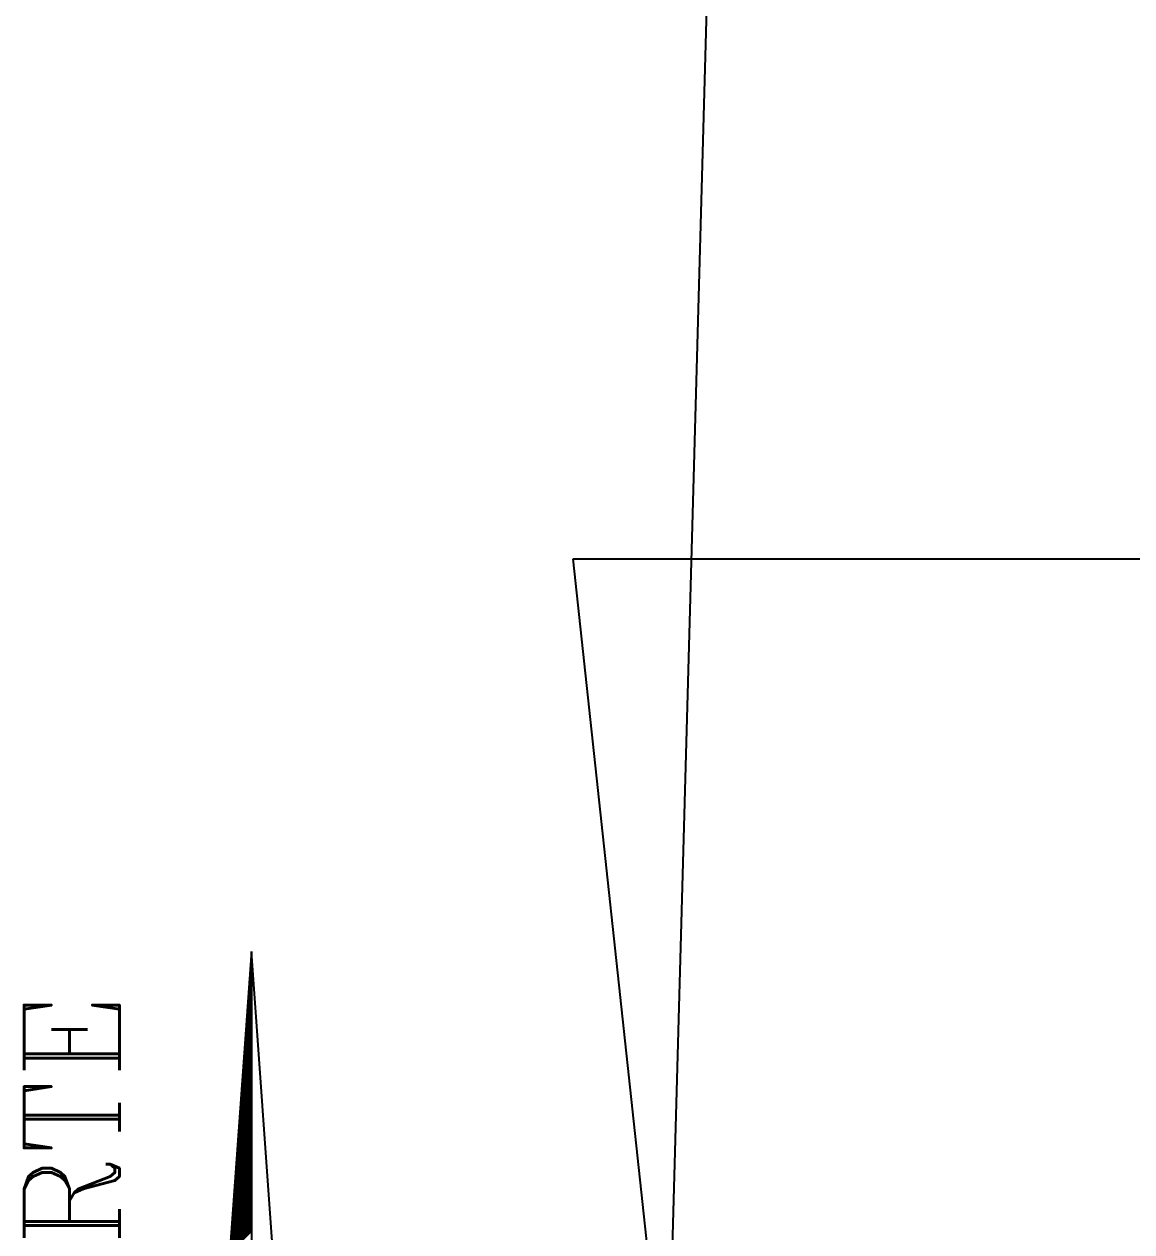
# Model space of a CAD drawing. Extents: x -169 to 91, y -255 to -61.
# Drawn here: x -132.67 to -127.55, y -82.84 to -77.26 of the extents above; entities that cross this region are included whole.
import ezdxf

# ---------------------------------------------------------------- set-up
doc = ezdxf.new("R2010")
doc.units = 0
doc.layers.get('0').update_dxf_attribs({"linetype": 'CONTINUOUS'})
doc.layers.add('2', color=7, linetype='CONTINUOUS')
doc.layers.add('COORDENADAS', color=1, linetype='CONTINUOUS')
doc.styles.add('1', font='ARIAL.TTF')
doc.styles.add('ROMANC', font='romanc', dxfattribs={"height": 0.05})
doc.dimstyles.get("Standard").update_dxf_attribs({"dimscale": 0, "dimtxt": 3, "dimasz": 2, "dimexe": 1.25, "dimexo": 0.625, "dimtad": 1, "dimdec": 4, "dimtxsty": '1', "dimcen": 2.5, "dimclrd": 2, "dimclre": 2, "dimazin": 3, "dimtfac": 1, "dimtdec": 4, "dimtmove": 0, "dimatfit": 3, "dimtolj": 1, "dimtzin": 0})

# ---------------------------------------------------------------- blocks, each defined once
blk = doc.blocks.new('*X1')
at = {"color": 0}
for p, q in [((66.176, 48.905), (66.185, 48.914)), ((66.177, 48.924), (66.185, 48.932)), ((66.178, 48.943), (66.185, 48.949)), ((66.18, 48.962), (66.185, 48.967)), ((66.181, 48.981), (66.185, 48.985)), ((66.183, 49), (66.185, 49.002)), ((66.184, 49.019), (66.185, 49.02)), ((66.149, 48.524), (66.185, 48.561)), ((66.15, 48.543), (66.185, 48.578)), ((66.151, 48.562), (66.185, 48.596)), ((66.153, 48.581), (66.185, 48.614)), ((66.154, 48.6), (66.185, 48.631)), ((66.155, 48.619), (66.185, 48.649)), ((66.157, 48.638), (66.185, 48.667)), ((66.158, 48.657), (66.185, 48.684)), ((66.159, 48.676), (66.185, 48.702)), ((66.161, 48.695), (66.185, 48.72)), ((66.162, 48.714), (66.185, 48.737)), ((66.163, 48.733), (66.185, 48.755)), ((66.165, 48.752), (66.185, 48.773)), ((66.166, 48.771), (66.185, 48.79)), ((66.168, 48.79), (66.185, 48.808)), ((66.169, 48.809), (66.185, 48.826)), ((66.17, 48.828), (66.185, 48.843)), ((66.172, 48.848), (66.185, 48.861)), ((66.173, 48.867), (66.185, 48.879)), ((66.174, 48.886), (66.185, 48.896)), ((66.12, 48.124), (66.185, 48.189)), ((66.121, 48.143), (66.185, 48.207)), ((66.123, 48.162), (66.185, 48.225)), ((66.124, 48.181), (66.185, 48.242)), ((66.125, 48.2), (66.185, 48.26)), ((66.127, 48.219), (66.185, 48.278)), ((66.128, 48.238), (66.185, 48.295)), ((66.129, 48.257), (66.185, 48.313)), ((66.131, 48.276), (66.185, 48.331)), ((66.132, 48.295), (66.185, 48.348)), ((66.134, 48.314), (66.185, 48.366)), ((66.135, 48.333), (66.185, 48.384)), ((66.136, 48.353), (66.185, 48.401)), ((66.138, 48.372), (66.185, 48.419)), ((66.139, 48.391), (66.185, 48.437)), ((66.14, 48.41), (66.185, 48.454)), ((66.142, 48.429), (66.185, 48.472)), ((66.143, 48.448), (66.185, 48.49)), ((66.144, 48.467), (66.185, 48.508)), ((66.146, 48.486), (66.185, 48.525)), ((66.147, 48.505), (66.185, 48.543)), ((66.093, 47.743), (66.185, 47.836)), ((66.094, 47.762), (66.185, 47.853)), ((66.095, 47.781), (66.185, 47.871)), ((66.097, 47.8), (66.185, 47.889)), ((66.098, 47.819), (66.185, 47.906)), ((66.1, 47.839), (66.185, 47.924)), ((66.101, 47.858), (66.185, 47.942)), ((66.102, 47.877), (66.185, 47.959)), ((66.104, 47.896), (66.185, 47.977)), ((66.105, 47.915), (66.185, 47.995)), ((66.106, 47.934), (66.185, 48.013)), ((66.108, 47.953), (66.185, 48.03)), ((66.109, 47.972), (66.185, 48.048)), ((66.11, 47.991), (66.185, 48.066)), ((66.112, 48.01), (66.185, 48.083)), ((66.113, 48.029), (66.185, 48.101)), ((66.115, 48.048), (66.185, 48.119)), ((66.116, 48.067), (66.185, 48.136)), ((66.117, 48.086), (66.185, 48.154)), ((66.119, 48.105), (66.185, 48.172)), ((66.064, 47.344), (66.185, 47.465)), ((66.066, 47.363), (66.185, 47.482)), ((66.067, 47.382), (66.185, 47.5)), ((66.068, 47.401), (66.185, 47.518)), ((66.07, 47.42), (66.185, 47.535)), ((66.071, 47.439), (66.185, 47.553)), ((66.072, 47.458), (66.185, 47.571)), ((66.074, 47.477), (66.185, 47.588)), ((66.075, 47.496), (66.185, 47.606)), ((66.076, 47.515), (66.185, 47.624)), ((66.078, 47.534), (66.185, 47.641)), ((66.079, 47.553), (66.185, 47.659)), ((66.081, 47.572), (66.185, 47.677)), ((66.082, 47.591), (66.185, 47.694)), ((66.083, 47.61), (66.185, 47.712)), ((66.085, 47.629), (66.185, 47.73)), ((66.086, 47.648), (66.185, 47.747)), ((66.087, 47.667), (66.185, 47.765)), ((66.089, 47.686), (66.185, 47.783)), ((66.09, 47.705), (66.185, 47.8)), ((66.091, 47.724), (66.185, 47.818)), ((66.037, 46.963), (66.185, 47.111)), ((66.038, 46.982), (66.185, 47.129)), ((66.04, 47.001), (66.185, 47.146)), ((66.041, 47.02), (66.185, 47.164)), ((66.042, 47.039), (66.185, 47.182)), ((66.044, 47.058), (66.185, 47.199)), ((66.045, 47.077), (66.185, 47.217)), ((66.047, 47.096), (66.185, 47.235)), ((66.048, 47.115), (66.185, 47.252)), ((66.049, 47.134), (66.185, 47.27)), ((66.051, 47.153), (66.185, 47.288)), ((66.052, 47.172), (66.185, 47.305)), ((66.053, 47.191), (66.185, 47.323)), ((66.055, 47.21), (66.185, 47.341)), ((66.056, 47.229), (66.185, 47.358)), ((66.057, 47.248), (66.185, 47.376)), ((66.059, 47.267), (66.185, 47.394)), ((66.06, 47.286), (66.185, 47.411)), ((66.061, 47.305), (66.185, 47.429)), ((66.063, 47.325), (66.185, 47.447)), ((66.008, 46.563), (66.185, 46.74)), ((66.01, 46.582), (66.185, 46.757)), ((66.011, 46.601), (66.185, 46.775)), ((66.013, 46.62), (66.185, 46.793)), ((66.014, 46.639), (66.185, 46.81)), ((66.015, 46.658), (66.185, 46.828)), ((66.017, 46.677), (66.185, 46.846)), ((66.018, 46.696), (66.185, 46.863)), ((66.019, 46.715), (66.185, 46.881)), ((66.021, 46.734), (66.185, 46.899)), ((66.022, 46.753), (66.185, 46.917)), ((66.023, 46.772), (66.185, 46.934)), ((66.025, 46.791), (66.185, 46.952)), ((66.026, 46.81), (66.185, 46.97)), ((66.027, 46.83), (66.185, 46.987)), ((66.029, 46.849), (66.185, 47.005)), ((66.03, 46.868), (66.185, 47.023)), ((66.032, 46.887), (66.185, 47.04)), ((66.033, 46.906), (66.185, 47.058)), ((66.034, 46.925), (66.185, 47.076)), ((66.036, 46.944), (66.185, 47.093)), ((65.981, 46.182), (66.185, 46.386)), ((65.983, 46.201), (66.185, 46.404)), ((65.984, 46.22), (66.185, 46.422)), ((65.985, 46.239), (66.185, 46.439)), ((65.987, 46.258), (66.185, 46.457)), ((65.988, 46.277), (66.185, 46.475)), ((65.989, 46.296), (66.185, 46.492)), ((65.991, 46.316), (66.185, 46.51)), ((65.992, 46.335), (66.185, 46.528)), ((65.993, 46.354), (66.185, 46.545)), ((65.995, 46.373), (66.185, 46.563)), ((65.996, 46.392), (66.185, 46.581)), ((65.998, 46.411), (66.185, 46.598)), ((65.999, 46.43), (66.185, 46.616)), ((66, 46.449), (66.185, 46.634)), ((66.002, 46.468), (66.185, 46.651)), ((66.003, 46.487), (66.185, 46.669)), ((66.004, 46.506), (66.185, 46.687)), ((66.006, 46.525), (66.185, 46.704)), ((66.007, 46.544), (66.185, 46.722)), ((65.953, 45.782), (66.185, 46.015)), ((65.954, 45.802), (66.185, 46.033)), ((65.955, 45.821), (66.185, 46.05)), ((65.957, 45.84), (66.185, 46.068)), ((65.958, 45.859), (66.185, 46.086)), ((65.959, 45.878), (66.185, 46.103)), ((65.961, 45.897), (66.185, 46.121)), ((65.962, 45.916), (66.185, 46.139)), ((65.964, 45.935), (66.185, 46.156)), ((65.965, 45.954), (66.185, 46.174)), ((65.966, 45.973), (66.185, 46.192)), ((65.968, 45.992), (66.185, 46.209)), ((65.969, 46.011), (66.185, 46.227)), ((65.97, 46.03), (66.185, 46.245)), ((65.972, 46.049), (66.185, 46.262)), ((65.973, 46.068), (66.185, 46.28)), ((65.974, 46.087), (66.185, 46.298)), ((65.976, 46.106), (66.185, 46.315)), ((65.977, 46.125), (66.185, 46.333)), ((65.979, 46.144), (66.185, 46.351)), ((65.98, 46.163), (66.185, 46.369)), ((65.925, 45.402), (66.185, 45.661)), ((65.927, 45.421), (66.185, 45.679)), ((65.928, 45.44), (66.185, 45.697)), ((65.93, 45.459), (66.185, 45.714)), ((65.931, 45.478), (66.185, 45.732)), ((65.932, 45.497), (66.185, 45.75)), ((65.934, 45.516), (66.185, 45.767)), ((65.935, 45.535), (66.185, 45.785)), ((65.936, 45.554), (66.185, 45.803)), ((65.938, 45.573), (66.185, 45.82)), ((65.939, 45.592), (66.185, 45.838)), ((65.94, 45.611), (66.185, 45.856)), ((65.942, 45.63), (66.185, 45.874)), ((65.943, 45.649), (66.185, 45.891)), ((65.945, 45.668), (66.185, 45.909)), ((65.946, 45.687), (66.185, 45.927)), ((65.947, 45.706), (66.185, 45.944)), ((65.949, 45.725), (66.185, 45.962)), ((65.95, 45.744), (66.185, 45.98)), ((65.951, 45.763), (66.185, 45.997)), ((65.897, 45.002), (66.185, 45.29)), ((65.898, 45.021), (66.185, 45.308)), ((65.9, 45.04), (66.185, 45.326)), ((65.901, 45.059), (66.185, 45.343)), ((65.902, 45.078), (66.185, 45.361)), ((65.904, 45.097), (66.185, 45.379)), ((65.905, 45.116), (66.185, 45.396)), ((65.906, 45.135), (66.185, 45.414)), ((65.908, 45.154), (66.185, 45.432)), ((65.909, 45.173), (66.185, 45.449)), ((65.911, 45.192), (66.185, 45.467)), ((65.912, 45.211), (66.185, 45.485)), ((65.913, 45.23), (66.185, 45.502)), ((65.915, 45.249), (66.185, 45.52)), ((65.916, 45.268), (66.185, 45.538)), ((65.917, 45.287), (66.185, 45.555)), ((65.919, 45.307), (66.185, 45.573)), ((65.92, 45.326), (66.185, 45.591)), ((65.921, 45.345), (66.185, 45.608)), ((65.923, 45.364), (66.185, 45.626)), ((65.924, 45.383), (66.185, 45.644)), ((65.87, 44.621), (66.185, 44.937)), ((65.871, 44.64), (66.185, 44.954)), ((65.872, 44.659), (66.185, 44.972)), ((65.874, 44.678), (66.185, 44.99)), ((65.875, 44.697), (66.185, 45.007)), ((65.877, 44.716), (66.185, 45.025)), ((65.878, 44.735), (66.185, 45.043)), ((65.879, 44.754), (66.185, 45.06)), ((65.881, 44.773), (66.185, 45.078)), ((65.882, 44.793), (66.185, 45.096)), ((65.883, 44.812), (66.185, 45.113)), ((65.885, 44.831), (66.185, 45.131)), ((65.886, 44.85), (66.185, 45.149)), ((65.887, 44.869), (66.185, 45.166)), ((65.889, 44.888), (66.185, 45.184)), ((65.89, 44.907), (66.185, 45.202)), ((65.892, 44.926), (66.185, 45.219)), ((65.893, 44.945), (66.185, 45.237)), ((65.894, 44.964), (66.185, 45.255)), ((65.896, 44.983), (66.185, 45.272)), ((65.841, 44.221), (66.185, 44.565)), ((65.843, 44.24), (66.185, 44.583)), ((65.844, 44.259), (66.185, 44.601)), ((65.845, 44.279), (66.185, 44.618)), ((65.847, 44.298), (66.185, 44.636)), ((65.848, 44.317), (66.185, 44.654)), ((65.849, 44.336), (66.185, 44.671)), ((65.851, 44.355), (66.185, 44.689)), ((65.852, 44.374), (66.185, 44.707)), ((65.853, 44.393), (66.185, 44.724)), ((65.855, 44.412), (66.185, 44.742)), ((65.856, 44.431), (66.185, 44.76)), ((65.858, 44.45), (66.185, 44.778)), ((65.859, 44.469), (66.185, 44.795)), ((65.86, 44.488), (66.185, 44.813)), ((65.862, 44.507), (66.185, 44.831)), ((65.863, 44.526), (66.185, 44.848)), ((65.864, 44.545), (66.185, 44.866)), ((65.866, 44.564), (66.185, 44.884)), ((65.867, 44.583), (66.185, 44.901)), ((65.868, 44.602), (66.185, 44.919)), ((65.814, 43.841), (66.185, 44.212)), ((65.815, 43.86), (66.185, 44.23)), ((65.817, 43.879), (66.185, 44.247)), ((65.818, 43.898), (66.185, 44.265)), ((65.819, 43.917), (66.185, 44.283)), ((65.821, 43.936), (66.185, 44.3)), ((65.822, 43.955), (66.185, 44.318)), ((65.824, 43.974), (66.185, 44.336)), ((65.825, 43.993), (66.185, 44.353)), ((65.826, 44.012), (66.185, 44.371)), ((65.828, 44.031), (66.185, 44.389)), ((65.829, 44.05), (66.185, 44.406)), ((65.83, 44.069), (66.185, 44.424)), ((65.832, 44.088), (66.185, 44.442)), ((65.833, 44.107), (66.185, 44.459)), ((65.834, 44.126), (66.185, 44.477)), ((65.836, 44.145), (66.185, 44.495)), ((65.837, 44.164), (66.185, 44.512)), ((65.838, 44.183), (66.185, 44.53)), ((65.84, 44.202), (66.185, 44.548)), ((65.785, 43.441), (66.185, 43.841)), ((65.787, 43.46), (66.185, 43.858)), ((65.788, 43.479), (66.185, 43.876)), ((65.79, 43.498), (66.185, 43.894)), ((65.791, 43.517), (66.185, 43.911)), ((65.792, 43.536), (66.185, 43.929)), ((65.794, 43.555), (66.185, 43.947)), ((65.795, 43.574), (66.185, 43.964)), ((65.796, 43.593), (66.185, 43.982)), ((65.798, 43.612), (66.185, 44)), ((65.799, 43.631), (66.185, 44.017)), ((65.8, 43.65), (66.185, 44.035)), ((65.802, 43.669), (66.185, 44.053)), ((65.803, 43.688), (66.185, 44.07)), ((65.804, 43.707), (66.185, 44.088)), ((65.806, 43.726), (66.185, 44.106)), ((65.807, 43.745), (66.185, 44.123)), ((65.809, 43.764), (66.185, 44.141)), ((65.81, 43.784), (66.185, 44.159)), ((65.811, 43.803), (66.185, 44.176)), ((65.813, 43.822), (66.185, 44.194)), ((65.758, 43.06), (66.185, 43.487)), ((65.76, 43.079), (66.185, 43.505)), ((65.761, 43.098), (66.185, 43.522)), ((65.762, 43.117), (66.185, 43.54)), ((65.764, 43.136), (66.185, 43.558)), ((65.765, 43.155), (66.185, 43.575)), ((65.766, 43.174), (66.185, 43.593)), ((65.768, 43.193), (66.185, 43.611)), ((65.769, 43.212), (66.185, 43.628)), ((65.77, 43.231), (66.185, 43.646)), ((65.772, 43.25), (66.185, 43.664)), ((65.773, 43.27), (66.185, 43.681)), ((65.775, 43.289), (66.185, 43.699)), ((65.776, 43.308), (66.185, 43.717)), ((65.777, 43.327), (66.185, 43.735)), ((65.779, 43.346), (66.185, 43.752)), ((65.78, 43.365), (66.185, 43.77)), ((65.781, 43.384), (66.185, 43.788)), ((65.783, 43.403), (66.185, 43.805)), ((65.784, 43.422), (66.185, 43.823)), ((65.73, 42.66), (66.185, 43.116)), ((65.731, 42.679), (66.185, 43.133)), ((65.732, 42.698), (66.185, 43.151)), ((65.734, 42.717), (66.185, 43.169)), ((65.735, 42.736), (66.185, 43.187)), ((65.736, 42.756), (66.185, 43.204)), ((65.738, 42.775), (66.185, 43.222)), ((65.739, 42.794), (66.185, 43.24)), ((65.741, 42.813), (66.185, 43.257)), ((65.742, 42.832), (66.185, 43.275)), ((65.743, 42.851), (66.185, 43.293)), ((65.745, 42.87), (66.185, 43.31)), ((65.746, 42.889), (66.185, 43.328)), ((65.747, 42.908), (66.185, 43.346)), ((65.749, 42.927), (66.185, 43.363)), ((65.75, 42.946), (66.185, 43.381)), ((65.751, 42.965), (66.185, 43.399)), ((65.753, 42.984), (66.185, 43.416)), ((65.754, 43.003), (66.185, 43.434)), ((65.756, 43.022), (66.185, 43.452)), ((65.757, 43.041), (66.185, 43.469)), ((65.702, 42.28), (66.185, 42.762)), ((65.704, 42.299), (66.185, 42.78)), ((65.705, 42.318), (66.185, 42.798)), ((65.707, 42.337), (66.185, 42.815)), ((65.708, 42.356), (66.185, 42.833)), ((65.709, 42.375), (66.185, 42.851)), ((65.711, 42.394), (66.185, 42.868)), ((65.712, 42.413), (66.185, 42.886)), ((65.713, 42.432), (66.185, 42.904)), ((65.715, 42.451), (66.185, 42.921)), ((65.716, 42.47), (66.185, 42.939)), ((65.717, 42.489), (66.185, 42.957)), ((65.719, 42.508), (66.185, 42.974)), ((65.72, 42.527), (66.185, 42.992)), ((65.722, 42.546), (66.185, 43.01)), ((65.723, 42.565), (66.185, 43.027)), ((65.724, 42.584), (66.185, 43.045)), ((65.726, 42.603), (66.185, 43.063)), ((65.727, 42.622), (66.185, 43.08)), ((65.728, 42.641), (66.185, 43.098)), ((65.674, 41.88), (66.185, 42.391)), ((65.675, 41.899), (66.185, 42.409)), ((65.677, 41.918), (66.185, 42.426)), ((65.678, 41.937), (66.185, 42.444)), ((65.679, 41.956), (66.185, 42.462)), ((65.681, 41.975), (66.185, 42.479)), ((65.682, 41.994), (66.185, 42.497)), ((65.683, 42.013), (66.185, 42.515)), ((65.685, 42.032), (66.185, 42.532)), ((65.686, 42.051), (66.185, 42.55)), ((65.688, 42.07), (66.185, 42.568)), ((65.689, 42.089), (66.185, 42.585)), ((65.69, 42.108), (66.185, 42.603)), ((65.692, 42.127), (66.185, 42.621)), ((65.693, 42.146), (66.185, 42.639)), ((65.694, 42.165), (66.185, 42.656)), ((65.696, 42.184), (66.185, 42.674)), ((65.697, 42.203), (66.185, 42.692)), ((65.698, 42.222), (66.185, 42.709)), ((65.7, 42.241), (66.185, 42.727)), ((65.701, 42.261), (66.185, 42.745)), ((65.647, 41.499), (66.185, 42.037)), ((65.648, 41.518), (66.185, 42.055)), ((65.649, 41.537), (66.185, 42.073)), ((65.651, 41.556), (66.185, 42.091)), ((65.652, 41.575), (66.185, 42.108)), ((65.654, 41.594), (66.185, 42.126)), ((65.655, 41.613), (66.185, 42.144)), ((65.656, 41.632), (66.185, 42.161)), ((65.658, 41.651), (66.185, 42.179)), ((65.659, 41.67), (66.185, 42.197)), ((65.66, 41.689), (66.185, 42.214)), ((65.662, 41.708), (66.185, 42.232)), ((65.663, 41.727), (66.185, 42.25)), ((65.664, 41.747), (66.185, 42.267)), ((65.666, 41.766), (66.185, 42.285)), ((65.667, 41.785), (66.185, 42.303)), ((65.668, 41.804), (66.185, 42.32)), ((65.67, 41.823), (66.185, 42.338)), ((65.671, 41.842), (66.185, 42.356)), ((65.673, 41.861), (66.185, 42.373)), ((65.618, 41.099), (66.185, 41.666)), ((65.62, 41.118), (66.185, 41.684)), ((65.621, 41.137), (66.185, 41.702)), ((65.622, 41.156), (66.185, 41.719)), ((65.624, 41.175), (66.185, 41.737)), ((65.625, 41.194), (66.185, 41.755)), ((65.626, 41.213), (66.185, 41.772)), ((65.628, 41.233), (66.185, 41.79)), ((65.629, 41.252), (66.185, 41.808)), ((65.63, 41.271), (66.185, 41.825)), ((65.632, 41.29), (66.185, 41.843)), ((65.633, 41.309), (66.185, 41.861)), ((65.634, 41.328), (66.185, 41.878)), ((65.636, 41.347), (66.185, 41.896)), ((65.637, 41.366), (66.185, 41.914)), ((65.639, 41.385), (66.185, 41.931)), ((65.64, 41.404), (66.185, 41.949)), ((65.641, 41.423), (66.185, 41.967)), ((65.643, 41.442), (66.185, 41.984)), ((65.644, 41.461), (66.185, 42.002)), ((65.645, 41.48), (66.185, 42.02)), ((65.591, 40.718), (66.185, 41.313)), ((65.592, 40.738), (66.185, 41.33)), ((65.594, 40.757), (66.185, 41.348)), ((65.595, 40.776), (66.185, 41.366)), ((65.596, 40.795), (66.185, 41.383)), ((65.598, 40.814), (66.185, 41.401)), ((65.599, 40.833), (66.185, 41.419)), ((65.6, 40.852), (66.185, 41.436)), ((65.602, 40.871), (66.185, 41.454)), ((65.603, 40.89), (66.185, 41.472)), ((65.605, 40.909), (66.185, 41.489)), ((65.606, 40.928), (66.185, 41.507)), ((65.607, 40.947), (66.185, 41.525)), ((65.609, 40.966), (66.185, 41.542)), ((65.61, 40.985), (66.185, 41.56)), ((65.611, 41.004), (66.185, 41.578)), ((65.613, 41.023), (66.185, 41.596)), ((65.614, 41.042), (66.185, 41.613)), ((65.615, 41.061), (66.185, 41.631)), ((65.617, 41.08), (66.185, 41.649)), ((65.562, 40.319), (66.185, 40.941)), ((65.564, 40.338), (66.185, 40.959)), ((65.565, 40.357), (66.185, 40.977)), ((65.567, 40.376), (66.185, 40.994)), ((65.568, 40.395), (66.185, 41.012)), ((65.569, 40.414), (66.185, 41.03)), ((65.571, 40.433), (66.185, 41.048)), ((65.572, 40.452), (66.185, 41.065)), ((65.573, 40.471), (66.185, 41.083)), ((65.575, 40.49), (66.185, 41.101)), ((65.576, 40.509), (66.185, 41.118)), ((65.577, 40.528), (66.185, 41.136)), ((65.579, 40.547), (66.185, 41.154)), ((65.58, 40.566), (66.185, 41.171)), ((65.581, 40.585), (66.185, 41.189)), ((65.583, 40.604), (66.185, 41.207)), ((65.584, 40.623), (66.185, 41.224)), ((65.586, 40.642), (66.185, 41.242)), ((65.587, 40.661), (66.185, 41.26)), ((65.588, 40.68), (66.185, 41.277)), ((65.59, 40.699), (66.185, 41.295)), ((65.539, 39.995), (66.185, 40.641)), ((65.541, 40.014), (66.185, 40.659)), ((65.542, 40.033), (66.185, 40.676)), ((65.543, 40.052), (66.185, 40.694)), ((65.545, 40.071), (66.185, 40.712)), ((65.546, 40.09), (66.185, 40.729)), ((65.547, 40.109), (66.185, 40.747)), ((65.549, 40.128), (66.185, 40.765)), ((65.55, 40.147), (66.185, 40.782)), ((65.552, 40.166), (66.185, 40.8)), ((65.553, 40.185), (66.185, 40.818)), ((65.554, 40.204), (66.185, 40.835)), ((65.556, 40.224), (66.185, 40.853)), ((65.557, 40.243), (66.185, 40.871)), ((65.558, 40.262), (66.185, 40.888)), ((65.56, 40.281), (66.185, 40.906)), ((65.561, 40.3), (66.185, 40.924))]:
    blk.add_line(p, q, dxfattribs=at)
blk = doc.blocks.new('A$C2F5D7D56')
at = {"layer": '2'}
for p, q in [((10.199, 27.77), (9.149, 13.07)), ((11.249, 13.07), (10.199, 27.77)), ((10.199, 27.77), (10.199, 1.52))]:
    blk.add_line(p, q, dxfattribs=at)
at = {"layer": '2', "xscale": 0.35, "yscale": 0.35, "zscale": 0.35, "rotation": 1.820617759342798e-06}
blk.add_blockref('*X1', (-12.965, 10.607), dxfattribs=at)
at = {"layer": '2', "style": 'ROMANC'}
blk.add_text('NORTE', height=1, rotation=90, dxfattribs=at).set_placement((8.814, 22.75))

msp = doc.modelspace()

# ---------------------------------------------------------------- linework, layer by layer
at = {"layer": 'COORDENADAS', "color": 7}
msp.add_line((-129.2257, -66.7583), (-132.5142, -185.1185), dxfattribs=at)

# ---------------------------------------------------------------- block references
at = {"layer": '2', "xscale": 0.4400006, "yscale": 0.4400006, "zscale": 0.4400006}
msp.add_blockref('A$C2F5D7D56', (-136.1045, -93.7608), dxfattribs=at)

# ---------------------------------------------------------------- leaders
at = {"layer": '2', "color": 2, "annotation_type": 0, "has_hookline": 1, "hookline_direction": 0, "text_width": 15.3376}
msp.add_leader([(-126.2712, -115.6044), (-130.1307, -79.7283), (-128.1307, -79.7283)], dimstyle='STANDARD', override={"dimscale": 1}, dxfattribs=at)

doc.saveas('drawing.dxf')
